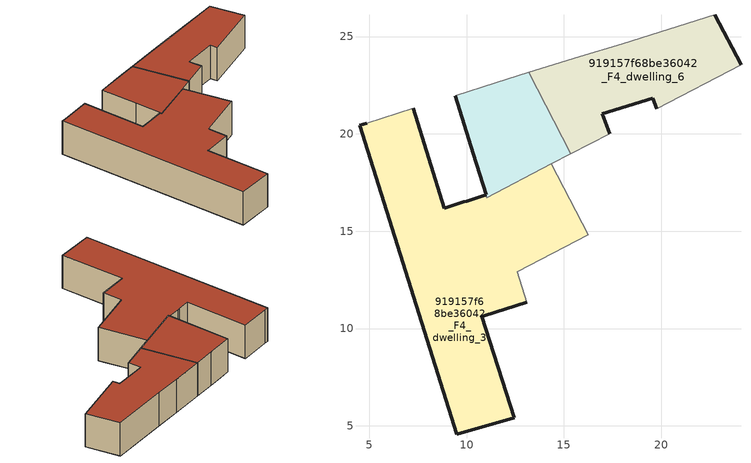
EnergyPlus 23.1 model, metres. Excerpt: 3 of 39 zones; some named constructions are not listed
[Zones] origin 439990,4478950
919157f68be36042_F4_dwelling_3
 floor to 919157f68be36042_F3_dwelling_0 (EU_floor_Construction): 12.76,14.39 11.9,17.17 11.05,16.73 10.35,18.97 11,16.86 9.93,16.53 9.87,16.5 8.87,16.19 7.27,21.32 4.87,20.55 4.5,20.44 6.97,12.59 z12
 floor to 919157f68be36042_F3_dwelling_1 (EU_floor_Construction): 12.44,5.41 10.77,10.62 13.09,11.35 12.6,12.92 13.13,13.2 12.76,14.39 6.97,12.59 9.49,4.56 z12
 floor to 919157f68be36042_F3_dwelling_2 (EU_floor_Construction): 16.05,15.21 14.36,18.46 11.9,17.17 12.82,14.21 z12
 floor to 919157f68be36042_F3_dwelling_3 (EU_floor_Construction): 16.25,14.83 16.05,15.21 12.82,14.21 13.13,13.2 z12
 wall outside (EU_wall_Construction): 7.27,21.32 8.87,16.19 9.87,16.5 10,16.55 11,16.86 10.35,18.97 / 13.09,11.35 10.91,10.67 10.77,10.62 12.44,5.41 9.49,4.56 4.5,20.44 4.87,20.55 z12:15
 wall adiabatic (EU_wall_Construction): 4.87,20.55 7.27,21.32 z12:15
 wall to 919157f68be36042_F4_dwelling_2 (EU_wall_Construction): 14.36,18.46 16.25,14.83 12.61,12.93 / 12.6,12.92 13.09,11.35 z12:15
 wall to 919157f68be36042_F4_dwelling_5 (EU_wall_Construction): 10.35,18.97 11.05,16.73 14.36,18.46 z12:15
 roof outside (EU_roof_Construction): 14.36,18.46 16.25,14.83 12.6,12.92 13.09,11.35 10.91,10.67 10.77,10.62 12.44,5.41 9.49,4.56 4.5,20.44 4.87,20.55 7.27,21.32 8.87,16.19 9.87,16.5 10,16.55 11,16.86 10.35,18.97 11.05,16.73 z15
919157f68be36042_F4_dwelling_5
 floor to 919157f68be36042_F3_dwelling_2 (EU_floor_Construction): 15.36,18.98 13.18,23.15 11.51,22.63 10.32,22.25 11.9,17.17 z12
 floor to 919157f68be36042_F3_dwelling_0 (EU_floor_Construction): 11.9,17.17 10.32,22.25 9.41,21.97 10.35,18.97 11.05,16.73 z12
 wall outside (EU_wall_Construction): 10.34,18.97 9.41,21.97 z12:15
 wall adiabatic (EU_wall_Construction): 9.41,21.97 11.51,22.63 13.18,23.16 z12:15
 wall to 919157f68be36042_F4_dwelling_6 (EU_wall_Construction): 13.18,23.16 15.36,18.98 z12:15
 wall to 919157f68be36042_F4_dwelling_2 (EU_wall_Construction): 15.36,18.98 14.36,18.46 z12:15
 roof outside (EU_roof_Construction): 13.18,23.16 15.36,18.98 11.05,16.73 10.34,18.97 9.41,21.97 11.51,22.63 z15
919157f68be36042_F4_dwelling_6
 floor to 919157f68be36042_F3_dwelling_4 (EU_floor_Construction): 23.04,22.99 22.13,25.93 18.02,24.64 15.8,23.97 14.63,23.61 15.97,19.3 17.35,20.02 16.97,21.04 19.56,21.83 19.78,21.29 z12
 floor to 919157f68be36042_F3_dwelling_2 (EU_floor_Construction): 15.97,19.3 14.63,23.61 13.18,23.15 15.36,18.98 z12
 floor to 919157f68be36042_F3_dwelling_6 (EU_floor_Construction): 24.1,23.54 22.75,26.12 22.13,25.93 23.04,22.99 z12
 wall outside (EU_wall_Construction): 22.75,26.12 24.1,23.54 / 19.78,21.29 19.56,21.83 16.97,21.04 17.35,20.02 z12:15
 wall adiabatic (EU_wall_Construction): 13.18,23.16 15.8,23.97 18.02,24.64 22.75,26.12 z12:15
 wall to 919157f68be36042_F4_dwelling_4 (EU_wall_Construction): 24.1,23.54 19.78,21.29 z12:15
 wall to 919157f68be36042_F4_dwelling_2 (EU_wall_Construction): 17.35,20.02 15.36,18.98 z12:15
 roof outside (EU_roof_Construction): 22.75,26.12 24.1,23.54 19.78,21.29 19.56,21.83 16.97,21.04 17.35,20.02 15.36,18.98 13.18,23.16 15.8,23.97 18.02,24.64 z15
[SCHEDULE:FILE] Column Number=1; Rows to Skip at Top=0; Number of Hours of Data=8760; Column Separator=Comma; Interpolate to Timestep=No; Minutes per Item=60; Adjust Schedule for Daylight Savings=Yes
Name | File
EU_Step8_GainSchedule_919157f68be36042_F2_dwelling_1_f000 | ../../schedules/919157f68be36042/919157f68be36042_F2_dwelling_1_f000_gain.csv
EU_Step8_GainSchedule_919157f68be36042_F2_dwelling_2_f000 | ../../schedules/919157f68be36042/919157f68be36042_F2_dwelling_2_f000_gain.csv
EU_Step8_GainSchedule_919157f68be36042_F2_dwelling_3_f000 | ../../schedules/919157f68be36042/919157f68be36042_F2_dwelling_3_f000_gain.csv
EU_Step8_GainSchedule_919157f68be36042_F2_dwelling_4_f000 | ../../schedules/919157f68be36042/919157f68be36042_F2_dwelling_4_f000_gain.csv
EU_Step8_GainSchedule_919157f68be36042_F2_dwelling_5_f000 | ../../schedules/919157f68be36042/919157f68be36042_F2_dwelling_5_f000_gain.csv
EU_Step8_GainSchedule_919157f68be36042_F2_dwelling_6_f000 | ../../schedules/919157f68be36042/919157f68be36042_F2_dwelling_6_f000_gain.csv
EU_Step8_GainSchedule_919157f68be36042_F2_dwelling_7_f000 | ../../schedules/919157f68be36042/919157f68be36042_F2_dwelling_7_f000_gain.csv
EU_Step8_GainSchedule_919157f68be36042_F3_dwelling_0_f000 | ../../schedules/919157f68be36042/919157f68be36042_F3_dwelling_0_f000_gain.csv
EU_Step8_GainSchedule_919157f68be36042_F3_dwelling_1_f000 | ../../schedules/919157f68be36042/919157f68be36042_F3_dwelling_1_f000_gain.csv
EU_Step8_GainSchedule_919157f68be36042_F3_dwelling_2_f000 | ../../schedules/919157f68be36042/919157f68be36042_F3_dwelling_2_f000_gain.csv
EU_Step8_GainSchedule_919157f68be36042_F3_dwelling_3_f000 | ../../schedules/919157f68be36042/919157f68be36042_F3_dwelling_3_f000_gain.csv
EU_Step8_GainSchedule_919157f68be36042_F3_dwelling_4_f000 | ../../schedules/919157f68be36042/919157f68be36042_F3_dwelling_4_f000_gain.csv
EU_Step8_GainSchedule_919157f68be36042_F3_dwelling_5_f000 | ../../schedules/919157f68be36042/919157f68be36042_F3_dwelling_5_f000_gain.csv
EU_Step8_GainSchedule_919157f68be36042_F3_dwelling_6_f000 | ../../schedules/919157f68be36042/919157f68be36042_F3_dwelling_6_f000_gain.csv
EU_Step8_GainSchedule_919157f68be36042_F3_dwelling_7_f000 | ../../schedules/919157f68be36042/919157f68be36042_F3_dwelling_7_f000_gain.csv
